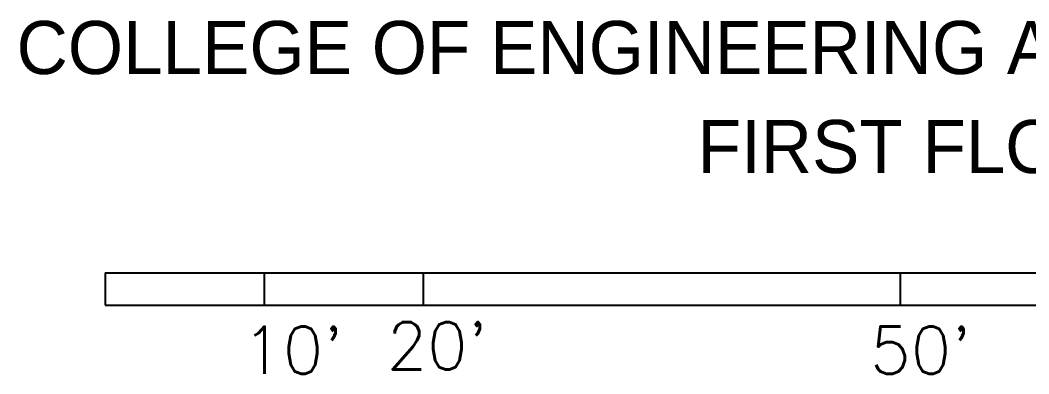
# Model space of a CAD drawing. Header units: inches. Extents: x -2 to 15026, y -1056 to 7065.
# Drawn here: x 6515 to 7276, y 4081 to 4348 of the extents above; entities that cross this region are included whole.
import ezdxf

# ---------------------------------------------------------------- set-up
doc = ezdxf.new("R2010")
doc.units = ezdxf.units.IN
doc.header["$LTSCALE"] = 48
doc.header["$MEASUREMENT"] = 0
doc.layers.get('0').update_dxf_attribs({"linetype": 'CONTINUOUS'})
doc.layers.add('A-SCAL', color=7, linetype='CONTINUOUS')
doc.layers.add('A-TEXT', color=3, linetype='CONTINUOUS')
doc.styles.add('ARCH', font='arch.shx')
doc.styles.get("Standard").update_dxf_attribs({"font": 'ROMANS.SHX'})

# ---------------------------------------------------------------- blocks, each defined once
blk = doc.blocks.new('SCALE')
at = {"layer": 'A-SCAL'}
for p, q in [((1.05, 25.39), (1.05, 1.01)), ((1.05, 25.39), (1201.05, 25.39)), ((121.05, 25.39), (121.05, 1.01)), ((241.05, 25.39), (241.05, 1.01)), ((601.05, 25.39), (601.05, 1.01)), ((1201.05, 25.39), (1201.05, 1.01)), ((1.05, 1.01), (1201.05, 1.01))]:
    blk.add_line(p, q, dxfattribs=at)
for s, p in [("10'", (104.47, -50.84)), ("20'", (213.45, -47.51)), ("50'", (578.47, -50.84)), ("100'", (1169.77, -50.84))]:
    blk.add_text(s, height=35.716, dxfattribs=at).set_placement(p)

msp = doc.modelspace()

# ---------------------------------------------------------------- block references
msp.add_blockref('SCALE', (6577.94, 4132.15))

# ---------------------------------------------------------------- texts
at = {"layer": 'A-TEXT', "lineweight": 18, "style": 'ARCH'}
for s, p in [('COLLEGE OF ENGINEERING AND APPLIED SCIENCES', (6512.09, 4307.64)), ('FIRST FLOOR PLAN', (7026.17, 4232.89))]:
    msp.add_text(s, height=40.0791, dxfattribs=at).set_placement(p)

doc.saveas('drawing.dxf')
